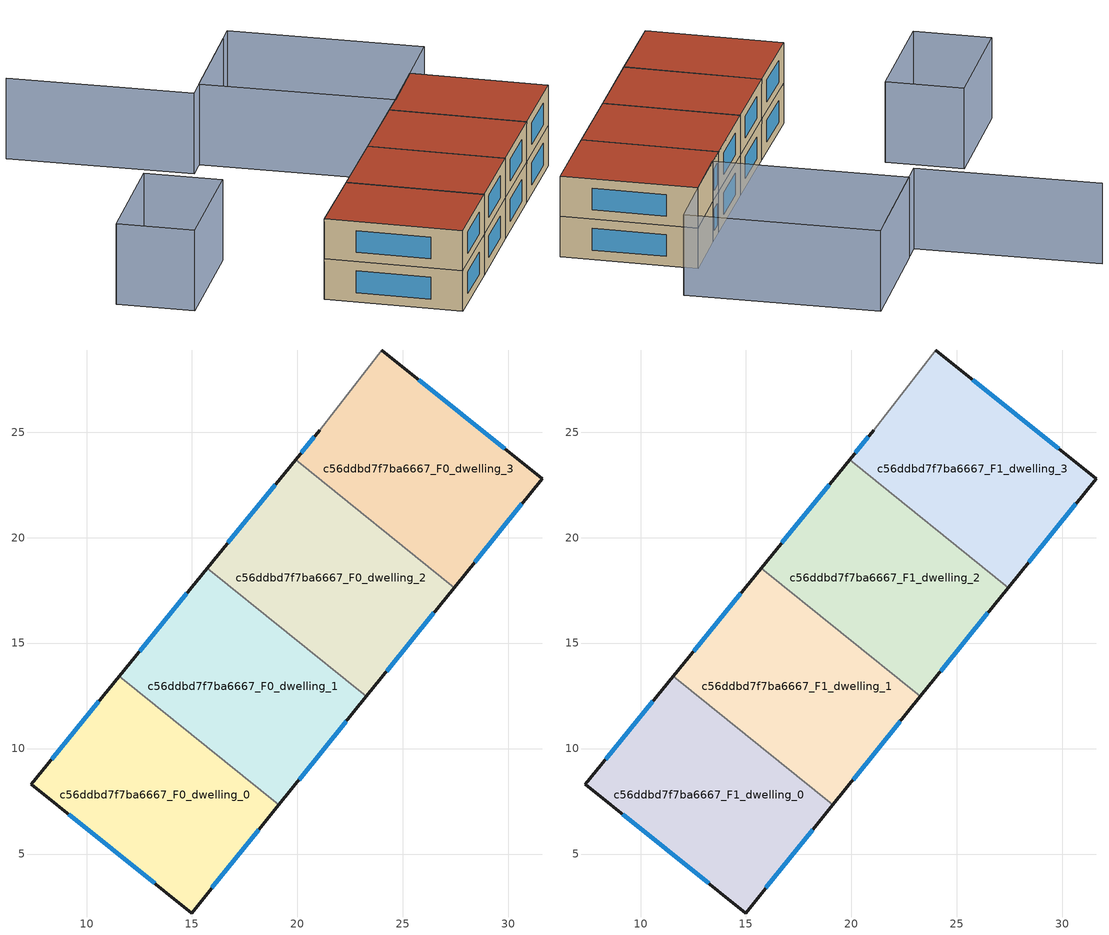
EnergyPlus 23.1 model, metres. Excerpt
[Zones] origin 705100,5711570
c56ddbd7f7ba6667_F0_dwelling_0
 floor ground (EU_floor_Construction): 19.12,7.33 14.98,2.2 7.39,8.3 11.56,13.43 z0
 wall outside (EU_wall_Construction): 11.56,13.43 7.39,8.3 14.98,2.2 19.12,7.33 z0:3
 wall to c56ddbd7f7ba6667_F0_dwelling_1 (EU_wall_Construction): 19.12,7.33 11.55,13.43 z0:3
 window (EU_Window_Construction): 9.15,6.89 13.23,3.62 / 10.59,12.24 8.35,9.49 / 15.94,3.39 18.16,6.14 z0.69:2.31
c56ddbd7f7ba6667_F0_dwelling_1
 floor ground (EU_floor_Construction): 23.27,12.47 19.12,7.33 11.56,13.43 15.73,18.56 z0
 wall outside (EU_wall_Construction): 15.73,18.56 11.56,13.43 / 19.12,7.33 23.27,12.47 z0:3
 wall to c56ddbd7f7ba6667_F0_dwelling_2 (EU_wall_Construction): 23.27,12.47 15.73,18.56 z0:3
 window (EU_Window_Construction): 14.76,17.37 12.52,14.61 / 20.08,8.52 22.31,11.28 z0.69:2.31
c56ddbd7f7ba6667_F0_dwelling_2
 floor ground (EU_floor_Construction): 27.43,17.63 23.27,12.47 15.73,18.56 19.91,23.7 z0
 wall outside (EU_wall_Construction): 19.91,23.7 15.73,18.56 / 23.27,12.47 27.43,17.63 z0:3
 wall to c56ddbd7f7ba6667_F0_dwelling_3 (EU_wall_Construction): 27.43,17.64 19.91,23.7 z0:3
 window (EU_Window_Construction): 18.94,22.51 16.7,19.75 / 24.23,13.67 26.47,16.44 z0.69:2.31
c56ddbd7f7ba6667_F0_dwelling_3
 floor ground (EU_floor_Construction): 31.6,22.8 27.43,17.63 19.91,23.7 21.05,25.1 24,28.89 z0
 wall outside (EU_wall_Construction): 27.43,17.63 31.6,22.8 24,28.89 / 21.05,25.1 19.91,23.7 z0:3
 wall adiabatic (EU_wall_Construction): 24,28.89 21.05,25.1 z0:3
 window (EU_Window_Construction): 28.4,18.83 30.63,21.6 / 20.78,24.78 20.17,24.03 / 29.84,24.21 25.76,27.48 z0.69:2.31
c56ddbd7f7ba6667_F1_dwelling_0
 floor to c56ddbd7f7ba6667_F0_dwelling_0 (EU_floor_Construction): 19.12,7.33 14.98,2.2 7.39,8.3 11.55,13.43 z3
 wall outside (EU_wall_Construction): 11.56,13.43 7.39,8.3 14.98,2.2 19.12,7.33 z3:6
 wall to c56ddbd7f7ba6667_F1_dwelling_1 (EU_wall_Construction): 19.12,7.33 11.55,13.43 z3:6
 window (EU_Window_Construction): 9.15,6.89 13.23,3.62 / 10.59,12.24 8.35,9.49 / 15.94,3.39 18.16,6.14 z3.69:5.31
 roof outside (EU_roof_Construction): 14.98,2.2 19.12,7.33 11.56,13.43 7.39,8.3 z6
c56ddbd7f7ba6667_F1_dwelling_1
 floor to c56ddbd7f7ba6667_F0_dwelling_1 (EU_floor_Construction): 23.27,12.47 19.12,7.33 11.55,13.43 15.73,18.56 z3
 wall outside (EU_wall_Construction): 15.73,18.56 11.56,13.43 / 19.12,7.33 23.27,12.47 z3:6
 wall to c56ddbd7f7ba6667_F1_dwelling_2 (EU_wall_Construction): 23.27,12.47 15.73,18.56 z3:6
 window (EU_Window_Construction): 14.76,17.37 12.52,14.61 / 20.08,8.52 22.31,11.28 z3.69:5.31
 roof outside (EU_roof_Construction): 19.12,7.33 23.27,12.47 15.73,18.56 11.56,13.43 z6
c56ddbd7f7ba6667_F1_dwelling_2
 floor to c56ddbd7f7ba6667_F0_dwelling_2 (EU_floor_Construction): 27.43,17.63 23.27,12.47 15.73,18.56 19.91,23.7 z3
 wall outside (EU_wall_Construction): 19.91,23.7 15.73,18.56 / 23.27,12.47 27.43,17.63 z3:6
 wall to c56ddbd7f7ba6667_F1_dwelling_3 (EU_wall_Construction): 27.43,17.64 19.91,23.7 z3:6
 window (EU_Window_Construction): 18.94,22.51 16.7,19.75 / 24.23,13.67 26.47,16.44 z3.69:5.31
 roof outside (EU_roof_Construction): 23.27,12.47 27.43,17.63 19.91,23.7 15.73,18.56 z6
c56ddbd7f7ba6667_F1_dwelling_3
 floor to c56ddbd7f7ba6667_F0_dwelling_3 (EU_floor_Construction): 31.6,22.8 27.43,17.63 19.91,23.7 21.05,25.1 24,28.89 z3
 wall outside (EU_wall_Construction): 27.43,17.63 31.6,22.8 24,28.89 / 21.05,25.1 19.91,23.7 z3:6
 wall adiabatic (EU_wall_Construction): 24,28.89 21.05,25.1 z3:6
 window (EU_Window_Construction): 28.4,18.83 30.63,21.6 / 20.78,24.78 20.17,24.03 / 29.84,24.21 25.76,27.48 z3.69:5.31
 roof outside (EU_roof_Construction): 27.43,17.63 31.6,22.8 24,28.89 21.05,25.1 19.91,23.7 z6
shading: 15.21,40.07 9.18,32.26 / 9.18,32.26 -1.27,40.33 / 4.17,17.61 -1.5,10.39 / -1.5,10.39 -5.86,13.8 / -5.86,13.8 -0.19,21.03 / -0.19,21.03 4.17,17.61 / 16.09,41.21 27.01,32.75 / 27.01,32.75 21.06,25.08 / 21.06,25.08 10.15,33.54 / 10.15,33.54 16.09,41.21 z0:6
[Building]
EU S2 Campaign: North Axis=0; Terrain=City; Solar Distribution=FullExterior
[Site:Location]
London: Latitude=51.5; Longitude=-0.5; Time Zone=0; Elevation=25
[SizingPeriod:WeatherFileDays]
AnnualSizingPeriod: Begin Month=1; Begin Day of Month=1; End Month=12; End Day of Month=31; Day of Week for Start Day=Monday; Use Weather File Daylight Saving Period=No; Use Weather File Rain and Snow Indicators=No
[MATERIAL]
EU_InternalMass_Material: Roughness=MediumRough; Thickness=0.1; Conductivity=1; Density=1800; Specific Heat=900; Thermal Absorptance=0.9; Solar Absorptance=0.7; Visible Absorptance=0.7
[MATERIAL:NOMASS] Roughness=MediumRough; Thermal Absorptance=0.9; Solar Absorptance=0.7; Visible Absorptance=0.7
Name | Thermal Resistance
EU_wall_NoMass | 0.635353
EU_roof_NoMass | 0.675062
EU_floor_NoMass | 1.96382
[WINDOWMATERIAL:SIMPLEGLAZINGSYSTEM]
EU_Window_SimpleGlazing: UFactor=2.96269; Solar Heat Gain Coefficient=0.76; Visible Transmittance=0.76
[CONSTRUCTION]
EU_wall_Construction: EU_wall_NoMass
EU_roof_Construction: EU_roof_NoMass
EU_floor_Construction: EU_floor_NoMass
EU_Window_Construction: EU_Window_SimpleGlazing
EU_InternalMass_Construction: EU_InternalMass_Material
[ZONE] Type=1; Multiplier=1; Ceiling Height=autocalculate; Floor Area=autocalculate; Part of Total Floor Area=Yes
Name | Volume
c56ddbd7f7ba6667_F0_dwelling_0; c56ddbd7f7ba6667_F1_dwelling_0 | 192.464
c56ddbd7f7ba6667_F0_dwelling_1; c56ddbd7f7ba6667_F1_dwelling_1 | 192.442
c56ddbd7f7ba6667_F0_dwelling_2; c56ddbd7f7ba6667_F1_dwelling_2 | 192.492
c56ddbd7f7ba6667_F0_dwelling_3; c56ddbd7f7ba6667_F1_dwelling_3 | 192.463
[INTERNALMASS] Construction=EU_InternalMass_Construction
Name | Zone or ZoneList | Surface Area
c56ddbd7f7ba6667_F0_dwelling_0_EU_InternalMass | c56ddbd7f7ba6667_F0_dwelling_0 | 64.1547
c56ddbd7f7ba6667_F0_dwelling_1_EU_InternalMass | c56ddbd7f7ba6667_F0_dwelling_1 | 64.1473
c56ddbd7f7ba6667_F0_dwelling_2_EU_InternalMass | c56ddbd7f7ba6667_F0_dwelling_2 | 64.1638
c56ddbd7f7ba6667_F0_dwelling_3_EU_InternalMass | c56ddbd7f7ba6667_F0_dwelling_3 | 64.1544
c56ddbd7f7ba6667_F1_dwelling_0_EU_InternalMass | c56ddbd7f7ba6667_F1_dwelling_0 | 64.1547
c56ddbd7f7ba6667_F1_dwelling_1_EU_InternalMass | c56ddbd7f7ba6667_F1_dwelling_1 | 64.1473
c56ddbd7f7ba6667_F1_dwelling_2_EU_InternalMass | c56ddbd7f7ba6667_F1_dwelling_2 | 64.1638
c56ddbd7f7ba6667_F1_dwelling_3_EU_InternalMass | c56ddbd7f7ba6667_F1_dwelling_3 | 64.1544
[OTHEREQUIPMENT] Fuel Type=Electricity; Design Level Calculation Method=Watts/Area; Power per Zone Floor Area=1; Fraction Latent=0; Fraction Radiant=0; Fraction Lost=0; Carbon Dioxide Generation Rate=0; EndUse Subcategory=EU_Step8_InternalGains
Name | Zone or ZoneList or Space or SpaceList | Schedule
EU_Step8_InternalGain_c56ddbd7f7ba6667_F0_dwelling_0_f000 | c56ddbd7f7ba6667_F0_dwelling_0 | EU_Step8_GainSchedule_c56ddbd7f7ba6667_F0_dwelling_0_f000
EU_Step8_InternalGain_c56ddbd7f7ba6667_F0_dwelling_1_f000 | c56ddbd7f7ba6667_F0_dwelling_1 | EU_Step8_GainSchedule_c56ddbd7f7ba6667_F0_dwelling_1_f000
EU_Step8_InternalGain_c56ddbd7f7ba6667_F0_dwelling_2_f000 | c56ddbd7f7ba6667_F0_dwelling_2 | EU_Step8_GainSchedule_c56ddbd7f7ba6667_F0_dwelling_2_f000
EU_Step8_InternalGain_c56ddbd7f7ba6667_F0_dwelling_3_f000 | c56ddbd7f7ba6667_F0_dwelling_3 | EU_Step8_GainSchedule_c56ddbd7f7ba6667_F0_dwelling_3_f000
EU_Step8_InternalGain_c56ddbd7f7ba6667_F1_dwelling_0_f000 | c56ddbd7f7ba6667_F1_dwelling_0 | EU_Step8_GainSchedule_c56ddbd7f7ba6667_F1_dwelling_0_f000
EU_Step8_InternalGain_c56ddbd7f7ba6667_F1_dwelling_1_f000 | c56ddbd7f7ba6667_F1_dwelling_1 | EU_Step8_GainSchedule_c56ddbd7f7ba6667_F1_dwelling_1_f000
EU_Step8_InternalGain_c56ddbd7f7ba6667_F1_dwelling_2_f000 | c56ddbd7f7ba6667_F1_dwelling_2 | EU_Step8_GainSchedule_c56ddbd7f7ba6667_F1_dwelling_2_f000
EU_Step8_InternalGain_c56ddbd7f7ba6667_F1_dwelling_3_f000 | c56ddbd7f7ba6667_F1_dwelling_3 | EU_Step8_GainSchedule_c56ddbd7f7ba6667_F1_dwelling_3_f000
[ZONEVENTILATION:DESIGNFLOWRATE] Schedule=EU_AlwaysOn; Design Flow Rate Calculation Method=AirChanges/Hour; Air Changes per Hour=0.555504; Ventilation Type=Natural; Fan Pressure Rise=0; Fan Total Efficiency=1; Constant Term Coefficient=1; Temperature Term Coefficient=0; Velocity Term Coefficient=0; Velocity Squared Term Coefficient=0; Minimum Indoor Temperature=-100; Maximum Indoor Temperature=100; Delta Temperature=-100; Minimum Outdoor Temperature=-100; Maximum Outdoor Temperature=100; Maximum Wind Speed=40
Name | Zone or ZoneList or Space or SpaceList
EU_ConstantAir_c56ddbd7f7ba6667_F0_dwelling_0 | c56ddbd7f7ba6667_F0_dwelling_0
EU_ConstantAir_c56ddbd7f7ba6667_F0_dwelling_1 | c56ddbd7f7ba6667_F0_dwelling_1
EU_ConstantAir_c56ddbd7f7ba6667_F0_dwelling_2 | c56ddbd7f7ba6667_F0_dwelling_2
EU_ConstantAir_c56ddbd7f7ba6667_F0_dwelling_3 | c56ddbd7f7ba6667_F0_dwelling_3
EU_ConstantAir_c56ddbd7f7ba6667_F1_dwelling_0 | c56ddbd7f7ba6667_F1_dwelling_0
EU_ConstantAir_c56ddbd7f7ba6667_F1_dwelling_1 | c56ddbd7f7ba6667_F1_dwelling_1
EU_ConstantAir_c56ddbd7f7ba6667_F1_dwelling_2 | c56ddbd7f7ba6667_F1_dwelling_2
EU_ConstantAir_c56ddbd7f7ba6667_F1_dwelling_3 | c56ddbd7f7ba6667_F1_dwelling_3
[HVACTEMPLATE:THERMOSTAT] Constant Heating Setpoint=20; Constant Cooling Setpoint=50
EU_HeatOnly_c56ddbd7f7ba6667_F0_dwelling_0; EU_HeatOnly_c56ddbd7f7ba6667_F0_dwelling_1; EU_HeatOnly_c56ddbd7f7ba6667_F0_dwelling_2; EU_HeatOnly_c56ddbd7f7ba6667_F0_dwelling_3; EU_HeatOnly_c56ddbd7f7ba6667_F1_dwelling_0; EU_HeatOnly_c56ddbd7f7ba6667_F1_dwelling_1; EU_HeatOnly_c56ddbd7f7ba6667_F1_dwelling_2; EU_HeatOnly_c56ddbd7f7ba6667_F1_dwelling_3
[HVACTEMPLATE:ZONE:IDEALLOADSAIRSYSTEM] System Availability Schedule=EU_AlwaysOn; Maximum Heating Supply Air Temperature=50; Minimum Cooling Supply Air Temperature=13; Maximum Heating Supply Air Humidity Ratio=0.0156; Minimum Cooling Supply Air Humidity Ratio=0.0077; Heating Limit=NoLimit; Cooling Limit=NoLimit; Heating Availability Schedule=EU_AlwaysOn; Cooling Availability Schedule=EU_CoolingOff; Dehumidification Control Type=ConstantSensibleHeatRatio; Cooling Sensible Heat Ratio=0.7; Dehumidification Setpoint=60; Humidification Control Type=None; Humidification Setpoint=30; Outdoor Air Method=None; Outdoor Air Flow Rate per Person=0.00944; Outdoor Air Flow Rate per Zone Floor Area=0; Outdoor Air Flow Rate per Zone=0; Demand Controlled Ventilation Type=None; Outdoor Air Economizer Type=NoEconomizer; Heat Recovery Type=None; Sensible Heat Recovery Effectiveness=0.7; Latent Heat Recovery Effectiveness=0.65
Name | Template Thermostat
c56ddbd7f7ba6667_F0_dwelling_0 | EU_HeatOnly_c56ddbd7f7ba6667_F0_dwelling_0
c56ddbd7f7ba6667_F0_dwelling_1 | EU_HeatOnly_c56ddbd7f7ba6667_F0_dwelling_1
c56ddbd7f7ba6667_F0_dwelling_2 | EU_HeatOnly_c56ddbd7f7ba6667_F0_dwelling_2
c56ddbd7f7ba6667_F0_dwelling_3 | EU_HeatOnly_c56ddbd7f7ba6667_F0_dwelling_3
c56ddbd7f7ba6667_F1_dwelling_0 | EU_HeatOnly_c56ddbd7f7ba6667_F1_dwelling_0
c56ddbd7f7ba6667_F1_dwelling_1 | EU_HeatOnly_c56ddbd7f7ba6667_F1_dwelling_1
c56ddbd7f7ba6667_F1_dwelling_2 | EU_HeatOnly_c56ddbd7f7ba6667_F1_dwelling_2
c56ddbd7f7ba6667_F1_dwelling_3 | EU_HeatOnly_c56ddbd7f7ba6667_F1_dwelling_3
[SIZING:ZONE] Zone Cooling Design Supply Air Temperature Input Method=SupplyAirTemperature; Zone Cooling Design Supply Air Temperature=13; Zone Heating Design Supply Air Temperature Input Method=SupplyAirTemperature; Zone Heating Design Supply Air Temperature=50; Zone Cooling Design Supply Air Humidity Ratio=0.008; Zone Heating Design Supply Air Humidity Ratio=0.008; Cooling Design Air Flow Method=DesignDay; Cooling Design Air Flow Rate=0; Cooling Minimum Air Flow per Zone Floor Area=0.000762; Cooling Minimum Air Flow=0; Cooling Minimum Air Flow Fraction=0.2; Heating Design Air Flow Method=DesignDay; Heating Design Air Flow Rate=0; Heating Maximum Air Flow per Zone Floor Area=0.002032; Heating Maximum Air Flow=0.141576; Heating Maximum Air Flow Fraction=0.3; Account for Dedicated Outdoor Air System=No; Dedicated Outdoor Air System Control Strategy=NeutralSupplyAir; Dedicated Outdoor Air Low Setpoint Temperature for Design=autosize; Dedicated Outdoor Air High Setpoint Temperature for Design=autosize; Zone Load Sizing Method=Sensible Load Only No Latent Load; Zone Latent Cooling Design Supply Air Humidity Ratio Input Method=HumidityRatioDifference; Zone Cooling Design Supply Air Humidity Ratio Difference=0.005; Zone Latent Heating Design Supply Air Humidity Ratio Input Method=HumidityRatioDifference; Zone Humidification Design Supply Air Humidity Ratio Difference=0.005
c56ddbd7f7ba6667_F0_dwelling_0; c56ddbd7f7ba6667_F0_dwelling_1; c56ddbd7f7ba6667_F0_dwelling_2; c56ddbd7f7ba6667_F0_dwelling_3; c56ddbd7f7ba6667_F1_dwelling_0; c56ddbd7f7ba6667_F1_dwelling_1; c56ddbd7f7ba6667_F1_dwelling_2; c56ddbd7f7ba6667_F1_dwelling_3
[SCHEDULE:CONSTANT]
Name | Hourly Value
EU_AlwaysOn | 1
EU_CoolingOff | 0
[SCHEDULE:FILE] Column Number=1; Rows to Skip at Top=0; Number of Hours of Data=8760; Column Separator=Comma; Interpolate to Timestep=No; Minutes per Item=60; Adjust Schedule for Daylight Savings=Yes
Name | File
EU_Step8_GainSchedule_c56ddbd7f7ba6667_F0_dwelling_0_f000 | ../../schedules/c56ddbd7f7ba6667/c56ddbd7f7ba6667_F0_dwelling_0_f000_gain.csv
EU_Step8_GainSchedule_c56ddbd7f7ba6667_F0_dwelling_1_f000 | ../../schedules/c56ddbd7f7ba6667/c56ddbd7f7ba6667_F0_dwelling_1_f000_gain.csv
EU_Step8_GainSchedule_c56ddbd7f7ba6667_F0_dwelling_2_f000 | ../../schedules/c56ddbd7f7ba6667/c56ddbd7f7ba6667_F0_dwelling_2_f000_gain.csv
EU_Step8_GainSchedule_c56ddbd7f7ba6667_F0_dwelling_3_f000 | ../../schedules/c56ddbd7f7ba6667/c56ddbd7f7ba6667_F0_dwelling_3_f000_gain.csv
EU_Step8_GainSchedule_c56ddbd7f7ba6667_F1_dwelling_0_f000 | ../../schedules/c56ddbd7f7ba6667/c56ddbd7f7ba6667_F1_dwelling_0_f000_gain.csv
EU_Step8_GainSchedule_c56ddbd7f7ba6667_F1_dwelling_1_f000 | ../../schedules/c56ddbd7f7ba6667/c56ddbd7f7ba6667_F1_dwelling_1_f000_gain.csv
EU_Step8_GainSchedule_c56ddbd7f7ba6667_F1_dwelling_2_f000 | ../../schedules/c56ddbd7f7ba6667/c56ddbd7f7ba6667_F1_dwelling_2_f000_gain.csv
EU_Step8_GainSchedule_c56ddbd7f7ba6667_F1_dwelling_3_f000 | ../../schedules/c56ddbd7f7ba6667/c56ddbd7f7ba6667_F1_dwelling_3_f000_gain.csv
